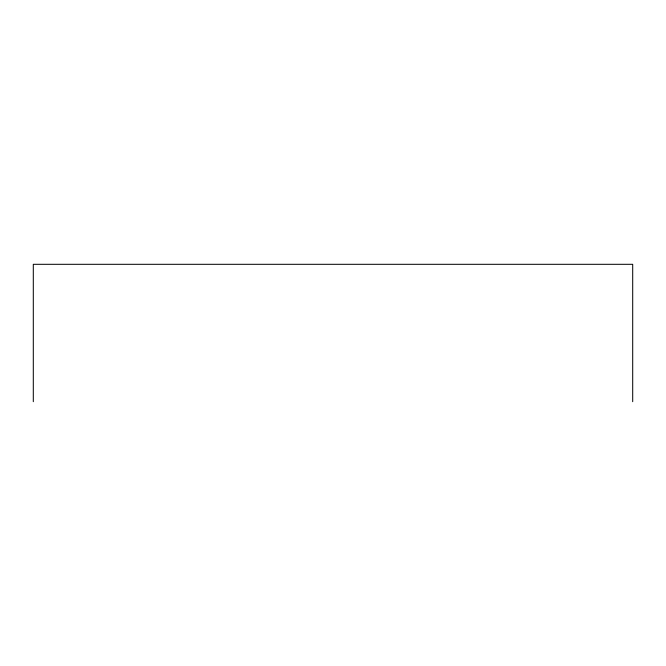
<?xml version="1.0" encoding="UTF-8"?>
<svg xmlns="http://www.w3.org/2000/svg" width="666" height="666" viewBox="0 0 666 666"><rect width="100%" height="100%" fill="white"/><g stroke="black" fill="none" stroke-linecap="round" stroke-linejoin="round"><path stroke-width="1" d="M632.7 401.69L632.7 264.31L33.3 264.31L33.3 401.69"/></g></svg>
